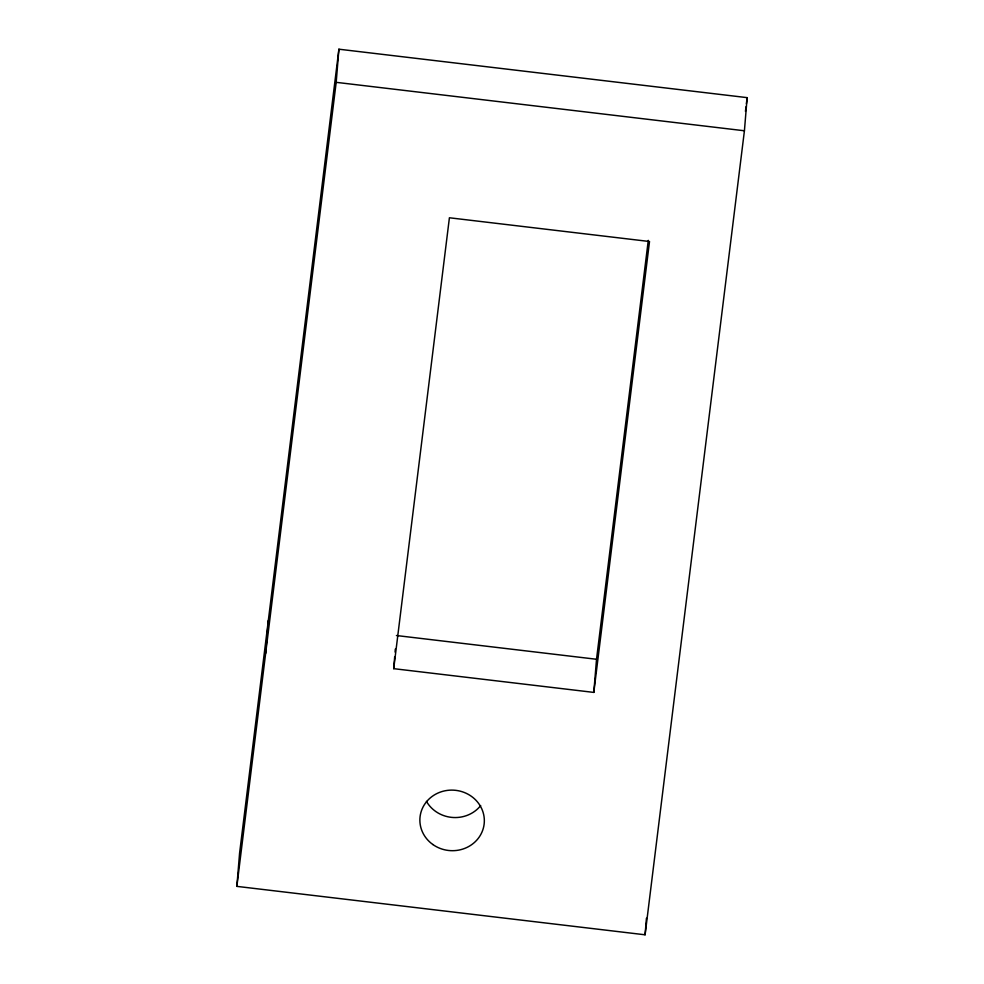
<?xml version="1.0" encoding="UTF-8"?>
<svg xmlns="http://www.w3.org/2000/svg" width="984" height="984" viewBox="0 0 984 984"><rect width="100%" height="100%" fill="white"/><g stroke="black" fill="none" stroke-linecap="round" stroke-linejoin="round"><path stroke-width="1.48" d="M236.861 886.375L239.579 853.226L338.902 49.2L747.139 97.637L744.421 130.774L645.086 934.8L236.861 886.375L336.184 82.336L338.902 49.2M265.631 653.487L268.349 620.338M393.711 668.665L449.405 217.772L649.514 241.51L593.807 692.404L393.711 668.665L394.695 656.623M395.076 652.097L395.322 649.083M593.807 692.404L596.525 659.268L648.284 240.367M645.086 934.8L646.439 918.232M745.441 111.364L746.007 106.789M746.389 103.738L747.139 97.637M336.184 82.336L744.421 130.774M396.429 635.529L596.525 659.268M480.696 805.589A32.251 30.283 4.7 0 1 426.466 801.394M432.874 844.53A32.251 30.283 4.7 0 0 484.128 824.198A32.251 30.283 4.7 0 0 439.307 792.477A32.251 30.283 4.7 0 0 432.874 844.53"/></g></svg>
